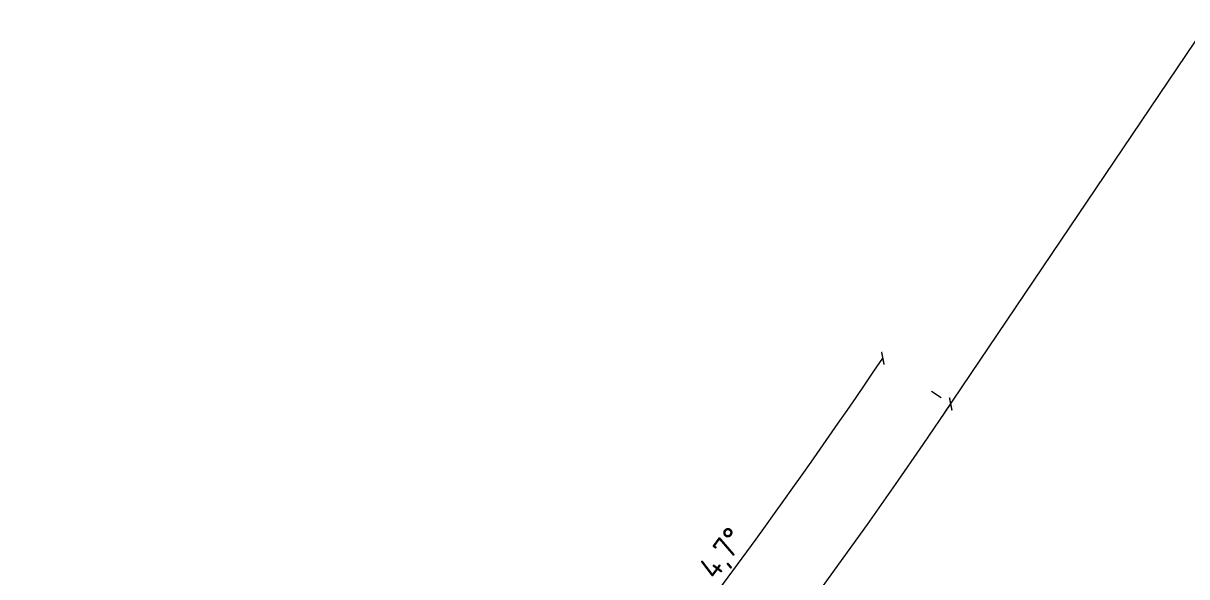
# Model space of a CAD drawing. Header units: millimetres. Extents: x -327266 to 67083, y -1396454 to -1187300.
# Drawn here: x -5756 to 14238, y -1349162 to -1339650 of the extents above; entities that cross this region are included whole.
import ezdxf

# ---------------------------------------------------------------- set-up
doc = ezdxf.new("R2010")
doc.units = ezdxf.units.MM
doc.layers.add('A-ANNO-DIMS', color=7, linetype='Continuous', lineweight=9)
doc.layers.add('Вставка', color=252, linetype='Continuous')
doc.styles.add('GOST 2.304', font='')
doc.styles.get('GOST 2.304').set_extended_font_data('GOST Common')
doc.linetypes.add('Truba', pattern='A,3e-05,[4,MSH_7,S=1,R=0,X=0,Y=0],-3.022072', length=3.022102)
doc.dimstyles.new('М-200', dxfattribs={"dimtxt": 400, "dimasz": 160, "dimexe": 200, "dimexo": 400, "dimgap": 50, "dimtad": 1, "dimdec": 0, "dimzin": 0, "dimdsep": 46, "dimtxsty": 'GOST 2.304', "dimblk": 'ARCHTICK', "dimcen": 180, "dimdle": 200, "dimadec": 0, "dimazin": 0, "dimtfac": 1, "dimtdec": 0, "dimtmove": 1, "dimatfit": 0, "dimfxl": 1, "dimtolj": 1, "dimtzin": 0, "dimarcsym": 0})

# ---------------------------------------------------------------- blocks, each defined once
blk = doc.blocks.new('_ArchTick')
at = {"color": 0, "linetype": 'ByBlock', "const_width": 0.15}
blk.add_lwpolyline([(-0.5, -0.5), (0.5, 0.5)], dxfattribs=at)
blk = doc.blocks.new('*D41')
at = {"layer": 'A-ANNO-DIMS', "color": 0, "lineweight": -2, "transparency": 16777216}
blk.add_arc((-165704, -113309), 107894, 270, 326, dxfattribs=at)
at = {"layer": 'Defpoints', "color": 0, "lineweight": 30, "transparency": 16777216}
for p in [(-165704, -113309), (-165704, -113309), (-75741, -173990), (-131171, -215528), (-165704, -221903)]:
    blk.add_point(p, dxfattribs=at)
at = {"layer": 'A-ANNO-DIMS', "color": 0, "lineweight": -2, "transparency": 16777216, "xscale": 160, "yscale": 160, "zscale": 160}
for p, rotation in [((-76255, -173643), 55.99999895826774), ((-165704, -221203), 179.9999981265246)]:
    blk.add_blockref('_ArchTick', p, dxfattribs=dict(at, rotation=rotation))
at = {"layer": 'A-ANNO-DIMS', "color": 0, "transparency": 16777216, "insert": (-114300, -207822), "char_height": 400, "attachment_point": 5, "rotation": 28.5412, "style": 'GOST 2.304'}
blk.add_mtext('\\A1;56,0%%D', dxfattribs=at)
blk = doc.blocks.new('*D52')
at = {"layer": 'A-ANNO-DIMS', "color": 0, "lineweight": -2, "transparency": 16777216}
blk.add_arc((-165704, -113309), 106487, 321.33333, 326, dxfattribs=at)
at = {"layer": 'Defpoints', "color": 0, "lineweight": 30, "transparency": 16777216}
for p in [(-165704, -113309), (-165704, -113309), (-75741, -173990), (-80784, -177559), (-81461, -180720)]:
    blk.add_point(p, dxfattribs=at)
at = {"layer": 'A-ANNO-DIMS', "color": 0, "lineweight": -2, "transparency": 16777216, "xscale": 160, "yscale": 160, "zscale": 160}
for p, rotation in [((-77422, -172856), 55.99999895826774), ((-82560, -179841), 231.333331546787)]:
    blk.add_blockref('_ArchTick', p, dxfattribs=dict(at, rotation=rotation))
at = {"layer": 'A-ANNO-DIMS', "color": 0, "transparency": 16777216, "insert": (-80153, -176229), "char_height": 400, "attachment_point": 5, "rotation": 53.6667, "style": 'GOST 2.304'}
blk.add_mtext('\\A1;4,7%%D', dxfattribs=at)
blk = doc.blocks.new('*D6')
at = {"layer": 'A-ANNO-DIMS', "color": 0, "lineweight": -2, "transparency": 16777216}
for p, q in [((-538342, -257324), (-538177, -257436)), ((-593595, -339954), (-537899, -257382)), ((-593814, -339565), (-593649, -339677))]:
    blk.add_line(p, q, dxfattribs=at)
at = {"layer": 'Defpoints', "color": 0, "transparency": 16777216}
for p in [(-538011, -257548), (-538011, -257548), (-593483, -339788)]:
    blk.add_point(p, dxfattribs=at)
at = {"layer": 'A-ANNO-DIMS', "color": 0, "lineweight": -2, "transparency": 16777216, "xscale": 160, "yscale": 160, "zscale": 160}
for p, rotation in [((-538011, -257548), 55.99999854218721), ((-593483, -339788), 235.9999985421872)]:
    blk.add_blockref('_ArchTick', p, dxfattribs=dict(at, rotation=rotation))
at = {"layer": 'A-ANNO-DIMS', "color": 0, "transparency": 16777216, "insert": (-565954, -298528), "char_height": 400, "attachment_point": 5, "rotation": 56, "style": 'GOST 2.304'}
blk.add_mtext('\\A1;99200', dxfattribs=at)
blk = doc.blocks.new('Оси200')
at = {"layer": 'A-ANNO-DIMS', "color": 253}
dim = blk.add_aligned_dim(p1=(-76255.4, -173643), p2=(-20783.5, -91402.5), distance=0, dimstyle='М-200', dxfattribs=at)
dim.commit()
dim.dimension.update_dxf_attribs({"geometry": '*D6', "text_midpoint": (-48726.7, -132382.9), "insert": (517227.4, 166145.4)})
dim = blk.add_angular_dim_2l(base=(-131171, -215527.9), line1=((-165703.8, -113309.3), (-75741.3, -173989.8)), line2=((-165703.8, -113309.3), (-165703.8, -221903.3)), text='56,0%%D', dimstyle='М-200', override={"dimadec": 2, "dimtmove": 2}, dxfattribs=at)
dim.commit()
dim.dimension.update_dxf_attribs({"geometry": '*D41', "text_midpoint": (-114299.5, -207822), "dimtype": 130})
dim = blk.add_angular_dim_2l(base=(-80784.1, -177559.5), line1=((-165703.8, -113309.3), (-75741.3, -173989.8)), line2=((-165703.8, -113309.3), (-81460.6, -180720.4)), text='4,7%%D', dimstyle='М-200', dxfattribs=at)
dim.commit()
dim.dimension.update_dxf_attribs({"geometry": '*D52', "text_midpoint": (-80153.4, -176229)})
blk = doc.blocks.new('A$C20f07326')
at = {"layer": 'A-ANNO-DIMS', "color": 253}
blk.add_blockref('Оси200', (404603.7, 213803.6), dxfattribs=at)

msp = doc.modelspace()

# ---------------------------------------------------------------- block references
at = {"layer": 'Вставка', "linetype": 'Truba', "lineweight": 30, "ltscale": 100}
msp.add_blockref('A$C20f07326', (-318166, -1386354), dxfattribs=at)

doc.saveas('drawing.dxf')
